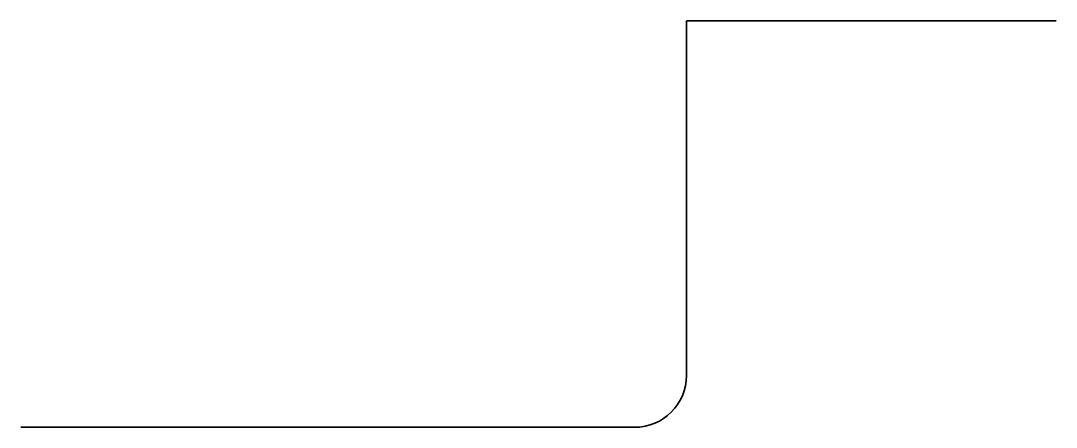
# Model space of a CAD drawing. Header units: millimetres. Extents: x -14 to 0, y -5.5 to 0.
import ezdxf

# ---------------------------------------------------------------- set-up
doc = ezdxf.new("R2010")
doc.units = ezdxf.units.MM
doc.layers.add('粗实线层', color=7, linetype='Continuous', lineweight=35)

msp = doc.modelspace()

# ---------------------------------------------------------------- linework, layer by layer
at = {"layer": '粗实线层', "color": 1}
for p, q in [((-5, 0), (-5, -4.8)), ((0, 0), (-5, 0)), ((-5.7, -5.5), (-14, -5.5))]:
    msp.add_line(p, q, dxfattribs=at)
msp.add_arc((-5.7, -4.8), 0.7, 270, 360, dxfattribs=at)

doc.saveas('drawing.dxf')
